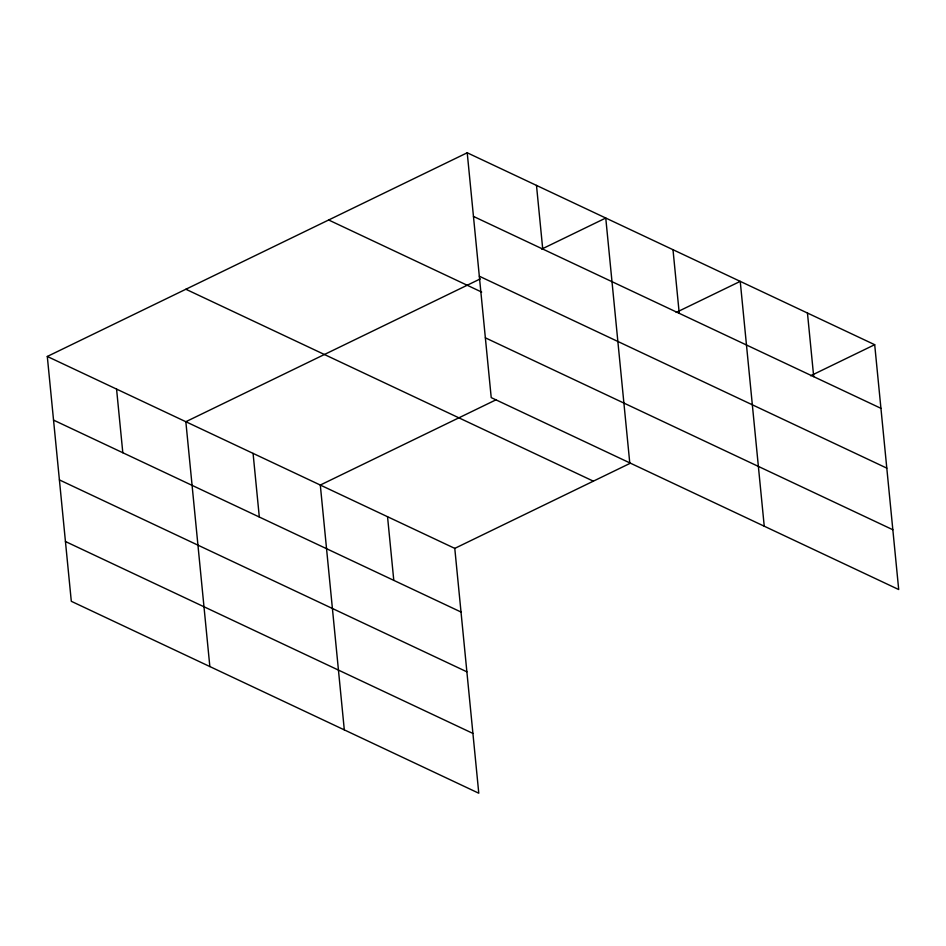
<?xml version="1.0" encoding="UTF-8"?>
<svg xmlns="http://www.w3.org/2000/svg" width="946" height="946" viewBox="0 0 946 946"><rect width="100%" height="100%" fill="white"/><g stroke="black" fill="none" stroke-linecap="round" stroke-linejoin="round"><path stroke-width="1.42" d="M47.3 356.465L454.778 548.384L478.782 793.221L71.305 601.301L47.3 356.465L467.218 152.779L874.695 344.699L898.7 589.535L491.222 397.616L467.218 152.779M480.261 278.904L185.842 421.715L209.846 666.552M541.703 249.105L605.759 218.029L629.764 462.866M495.893 399.874L320.304 485.05L344.309 729.886M676.165 312.428L740.233 281.364L764.238 526.201M454.778 548.384L630.367 463.209M810.639 375.763L874.695 344.699M473.461 216.421L880.939 408.329M479.326 276.22L886.792 468.128M328.652 219.992L481.691 292.078M485.369 337.828L892.835 529.736M185.877 289.251L593.343 481.159M53.544 420.107L461.009 612.027M59.409 479.906L466.875 671.814M65.44 541.514L472.917 733.422M807.458 313.031L813.702 376.674M672.996 249.697L679.24 313.339M536.488 185.404L542.732 249.046M387.541 516.717L393.784 580.359M253.079 453.382L259.31 517.024M116.571 389.09L122.814 452.732"/></g></svg>
